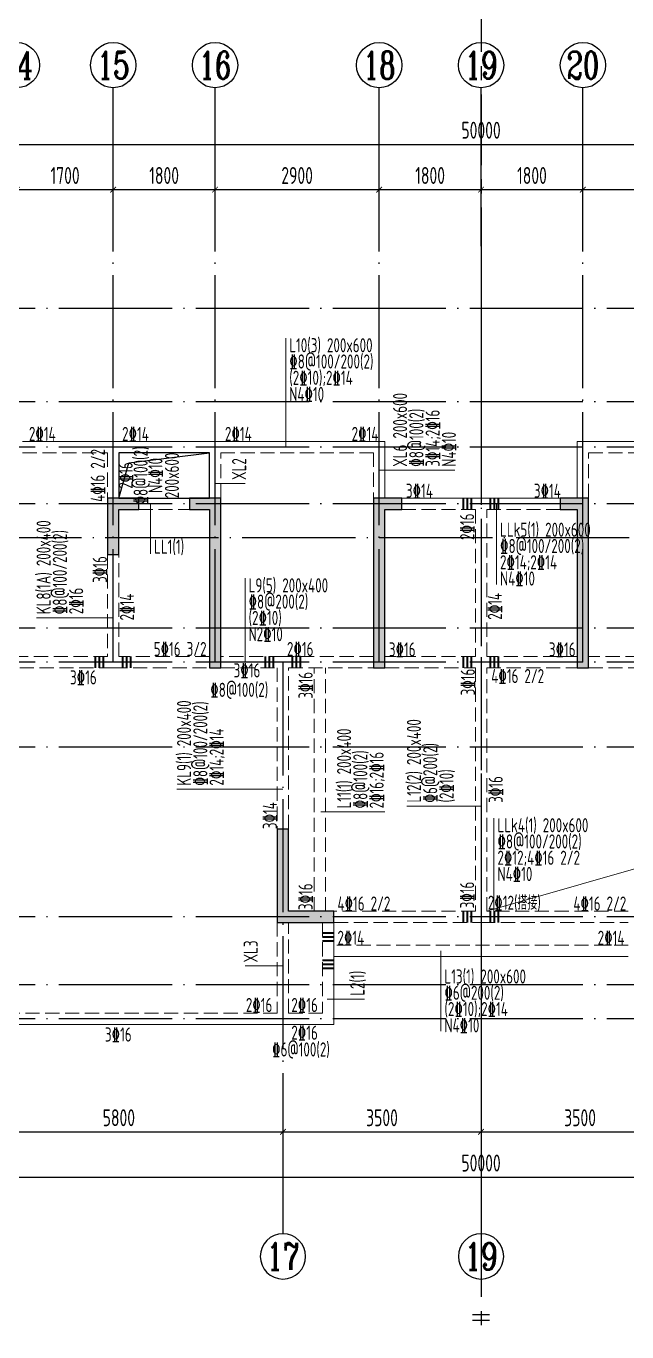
# Model space of a CAD drawing. Extents: x -655480 to 203344, y -294099 to 287156.
# Drawn here: x -57767 to -47151, y -85647 to -62573 of the extents above; entities that cross this region are included whole.
import ezdxf
from ezdxf.enums import TextEntityAlignment as Align

# ---------------------------------------------------------------- set-up
doc = ezdxf.new("R2010")
doc.units = 0
doc.header["$LTSCALE"] = 1000
for name, pattern in [('CENTER', [2, 1.25, -0.25, 0.25, -0.25]), ('DASH', [0.35, 0.25, -0.1]), ('DOTE', [2.42, 2, -0.2, 0.02, -0.2])]:
    doc.linetypes.add(name, pattern=pattern)
doc.layers.get('0').update_dxf_attribs({"linetype": 'CONTINUOUS'})
doc.layers.get('DEFPOINTS').update_dxf_attribs({"linetype": 'CONTINUOUS'})
for name, color, linetype in [('A-AXIS', 1, 'CONTINUOUS'), ('A-DOTE', 10, 'DOTE'), ('AXIS_NUM', 7, 'CONTINUOUS'), ('S-D洞口', 4, 'CONTINUOUS'), ('S-L主梁线', 4, 'DASH'), ('S-L梁编号', 6, 'CONTINUOUS'), ('S-L梁配筋', 7, 'CONTINUOUS'), ('S-Q墙填充', 252, 'CONTINUOUS'), ('S-Q墙实线', 6, 'CONTINUOUS'), ('S-Y一般标注', 3, 'CONTINUOUS'), ('THIN', 7, 'CONTINUOUS')]:
    doc.layers.add(name, color=color, linetype=linetype)
doc.layers.add('梁附加箍筋', color=1, linetype='CONTINUOUS', lineweight=35)
doc.styles.add('TSSD_Axis', font='complex.shx', dxfattribs={"width": 0.7, "bigfont": 'hztxt.shx'})
doc.styles.add('TSSD_DIMENSION', font='Tssdeng.shx', dxfattribs={"width": 0.7, "bigfont": 'tssdchn.shx'})
doc.styles.add('TSSD_REIN', font='tssdeng.shx', dxfattribs={"width": 0.7, "height": 300, "bigfont": 'tssdchn.shx'})
doc.dimstyles.new('TSSD_100_100', dxfattribs={"dimtxt": 300, "dimasz": 100, "dimexe": 100, "dimexo": 250, "dimgap": 100, "dimtad": 1, "dimdec": 0, "dimzin": 0, "dimdsep": 46, "dimtxsty": 'TSSD_DIMENSION', "dimblk": 'ARCHTICK', "dimcen": 0, "dimdle": 100, "dimclrt": 7, "dimadec": 0, "dimazin": 0, "dimtfac": 1, "dimtdec": 0, "dimtix": 1, "dimtmove": 2, "dimatfit": 3, "dimldrblk": 'ARCHTICK', "dimfxl": 1, "dimtolj": 1, "dimtzin": 0, "dimarcsym": 0})

# ---------------------------------------------------------------- blocks, each defined once
blk = doc.blocks.new('ts_axno')
at = {"color": 0, "linetype": 'ByBlock', "lineweight": -2}
blk.add_circle((0, 0), 0.5, dxfattribs=at)
at = {"color": 0, "linetype": 'ByBlock', "lineweight": -2, "style": 'TSSD_Axis', "width": 0.7}
blk.add_attdef('A', text='', height=0.6, dxfattribs=at).set_placement((0, 0), align=Align.MIDDLE_CENTER)
blk = doc.blocks.new('_ArchTick')
at = {"color": 0, "linetype": 'ByBlock', "const_width": 0.15}
blk.add_lwpolyline([(-0.5, -0.5), (0.5, 0.5)], dxfattribs=at)
blk = doc.blocks.new('*D157')
at = {"layer": 'DEFPOINTS', "color": 0, "transparency": 16777216}
for p in [(23100, 19250), (21400, 18250), (23100, 18250)]:
    blk.add_point(p, dxfattribs=at)
at = {"layer": 'S-Y一般标注', "color": 0, "lineweight": -2, "transparency": 16777216}
for p, q in [((21300, 19250), (23200, 19250)), ((21400, 18500), (21400, 19350)), ((23100, 18500), (23100, 19350))]:
    blk.add_line(p, q, dxfattribs=at)
at = {"layer": 'S-Y一般标注', "color": 0, "lineweight": -2, "transparency": 16777216, "xscale": 100, "yscale": 100, "zscale": 100, "rotation": 180}
blk.add_blockref('_ArchTick', (21400, 19250), dxfattribs=at)
at = {"layer": 'S-Y一般标注', "color": 0, "lineweight": -2, "transparency": 16777216, "xscale": 100, "yscale": 100, "zscale": 100}
blk.add_blockref('_ArchTick', (23100, 19250), dxfattribs=at)
at = {"layer": 'S-Y一般标注', "color": 7, "transparency": 16777216, "insert": (22250, 19500), "char_height": 300, "attachment_point": 5, "style": 'TSSD_DIMENSION'}
blk.add_mtext('\\A1;1700', dxfattribs=at)
blk = doc.blocks.new('*D158')
at = {"layer": 'DEFPOINTS', "color": 0, "transparency": 16777216}
for p in [(24900, 19250), (23100, 18250), (24900, 18250)]:
    blk.add_point(p, dxfattribs=at)
at = {"layer": 'S-Y一般标注', "color": 0, "lineweight": -2, "transparency": 16777216}
for p, q in [((23000, 19250), (25000, 19250)), ((23100, 18500), (23100, 19350)), ((24900, 18500), (24900, 19350))]:
    blk.add_line(p, q, dxfattribs=at)
at = {"layer": 'S-Y一般标注', "color": 0, "lineweight": -2, "transparency": 16777216, "xscale": 100, "yscale": 100, "zscale": 100, "rotation": 180}
blk.add_blockref('_ArchTick', (23100, 19250), dxfattribs=at)
at = {"layer": 'S-Y一般标注', "color": 0, "lineweight": -2, "transparency": 16777216, "xscale": 100, "yscale": 100, "zscale": 100}
blk.add_blockref('_ArchTick', (24900, 19250), dxfattribs=at)
at = {"layer": 'S-Y一般标注', "color": 7, "transparency": 16777216, "insert": (24000, 19500), "char_height": 300, "attachment_point": 5, "style": 'TSSD_DIMENSION'}
blk.add_mtext('\\A1;1800', dxfattribs=at)
blk = doc.blocks.new('*D159')
at = {"layer": 'DEFPOINTS', "color": 0, "transparency": 16777216}
for p in [(27800, 19250), (24900, 18250), (27800, 18250)]:
    blk.add_point(p, dxfattribs=at)
at = {"layer": 'S-Y一般标注', "color": 0, "lineweight": -2, "transparency": 16777216}
for p, q in [((24800, 19250), (27900, 19250)), ((24900, 18500), (24900, 19350)), ((27800, 18500), (27800, 19350))]:
    blk.add_line(p, q, dxfattribs=at)
at = {"layer": 'S-Y一般标注', "color": 0, "lineweight": -2, "transparency": 16777216, "xscale": 100, "yscale": 100, "zscale": 100, "rotation": 180}
blk.add_blockref('_ArchTick', (24900, 19250), dxfattribs=at)
at = {"layer": 'S-Y一般标注', "color": 0, "lineweight": -2, "transparency": 16777216, "xscale": 100, "yscale": 100, "zscale": 100}
blk.add_blockref('_ArchTick', (27800, 19250), dxfattribs=at)
at = {"layer": 'S-Y一般标注', "color": 7, "transparency": 16777216, "insert": (26350, 19500), "char_height": 300, "attachment_point": 5, "style": 'TSSD_DIMENSION'}
blk.add_mtext('\\A1;2900', dxfattribs=at)
blk = doc.blocks.new('*D160')
at = {"layer": 'DEFPOINTS', "color": 0, "transparency": 16777216}
for p in [(29600, 19250), (27800, 18250), (29600, 18250)]:
    blk.add_point(p, dxfattribs=at)
at = {"layer": 'S-Y一般标注', "color": 0, "lineweight": -2, "transparency": 16777216}
for p, q in [((27700, 19250), (29700, 19250)), ((27800, 18500), (27800, 19350)), ((29600, 18500), (29600, 19350))]:
    blk.add_line(p, q, dxfattribs=at)
at = {"layer": 'S-Y一般标注', "color": 0, "lineweight": -2, "transparency": 16777216, "xscale": 100, "yscale": 100, "zscale": 100, "rotation": 180}
blk.add_blockref('_ArchTick', (27800, 19250), dxfattribs=at)
at = {"layer": 'S-Y一般标注', "color": 0, "lineweight": -2, "transparency": 16777216, "xscale": 100, "yscale": 100, "zscale": 100}
blk.add_blockref('_ArchTick', (29600, 19250), dxfattribs=at)
at = {"layer": 'S-Y一般标注', "color": 7, "transparency": 16777216, "insert": (28700, 19500), "char_height": 300, "attachment_point": 5, "style": 'TSSD_DIMENSION'}
blk.add_mtext('\\A1;1800', dxfattribs=at)
blk = doc.blocks.new('*D161')
at = {"layer": 'DEFPOINTS', "color": 0, "transparency": 16777216}
for p in [(31400, 19250), (29600, 18250), (31400, 18250)]:
    blk.add_point(p, dxfattribs=at)
at = {"layer": 'S-Y一般标注', "color": 0, "lineweight": -2, "transparency": 16777216}
for p, q in [((29500, 19250), (31500, 19250)), ((29600, 18500), (29600, 19350)), ((31400, 18500), (31400, 19350))]:
    blk.add_line(p, q, dxfattribs=at)
at = {"layer": 'S-Y一般标注', "color": 0, "lineweight": -2, "transparency": 16777216, "xscale": 100, "yscale": 100, "zscale": 100, "rotation": 180}
blk.add_blockref('_ArchTick', (29600, 19250), dxfattribs=at)
at = {"layer": 'S-Y一般标注', "color": 0, "lineweight": -2, "transparency": 16777216, "xscale": 100, "yscale": 100, "zscale": 100}
blk.add_blockref('_ArchTick', (31400, 19250), dxfattribs=at)
at = {"layer": 'S-Y一般标注', "color": 7, "transparency": 16777216, "insert": (30500, 19500), "char_height": 300, "attachment_point": 5, "style": 'TSSD_DIMENSION'}
blk.add_mtext('\\A1;1800', dxfattribs=at)
blk = doc.blocks.new('*D162')
at = {"layer": 'DEFPOINTS', "color": 0, "transparency": 16777216}
for p in [(34300, 19250), (31400, 18250), (34300, 18250)]:
    blk.add_point(p, dxfattribs=at)
at = {"layer": 'S-Y一般标注', "color": 0, "lineweight": -2, "transparency": 16777216}
for p, q in [((31300, 19250), (34400, 19250)), ((31400, 18500), (31400, 19350)), ((34300, 18500), (34300, 19350))]:
    blk.add_line(p, q, dxfattribs=at)
at = {"layer": 'S-Y一般标注', "color": 0, "lineweight": -2, "transparency": 16777216, "xscale": 100, "yscale": 100, "zscale": 100, "rotation": 180}
blk.add_blockref('_ArchTick', (31400, 19250), dxfattribs=at)
at = {"layer": 'S-Y一般标注', "color": 0, "lineweight": -2, "transparency": 16777216, "xscale": 100, "yscale": 100, "zscale": 100}
blk.add_blockref('_ArchTick', (34300, 19250), dxfattribs=at)
at = {"layer": 'S-Y一般标注', "color": 7, "transparency": 16777216, "insert": (32850, 19500), "char_height": 300, "attachment_point": 5, "style": 'TSSD_DIMENSION'}
blk.add_mtext('\\A1;2900', dxfattribs=at)
blk = doc.blocks.new('*D172')
at = {"layer": 'DEFPOINTS', "color": 0, "transparency": 16777216}
for p in [(54600, 20050), (4600, 18250), (54600, 18250)]:
    blk.add_point(p, dxfattribs=at)
at = {"layer": 'S-Y一般标注', "color": 0, "lineweight": -2, "transparency": 16777216}
for p, q in [((4600, 18500), (4600, 20150)), ((54600, 18500), (54600, 20150)), ((4500, 20050), (54700, 20050))]:
    blk.add_line(p, q, dxfattribs=at)
at = {"layer": 'S-Y一般标注', "color": 0, "lineweight": -2, "transparency": 16777216, "xscale": 100, "yscale": 100, "zscale": 100, "rotation": 180}
blk.add_blockref('_ArchTick', (4600, 20050), dxfattribs=at)
at = {"layer": 'S-Y一般标注', "color": 0, "lineweight": -2, "transparency": 16777216, "xscale": 100, "yscale": 100, "zscale": 100}
blk.add_blockref('_ArchTick', (54600, 20050), dxfattribs=at)
at = {"layer": 'S-Y一般标注', "color": 7, "transparency": 16777216, "insert": (29600, 20300), "char_height": 300, "attachment_point": 5, "style": 'TSSD_DIMENSION'}
blk.add_mtext('\\A1;50000', dxfattribs=at)
blk = doc.blocks.new('*D189')
at = {"layer": 'DEFPOINTS', "color": 0, "transparency": 16777216}
for p in [(20300, 3600), (26100, 3600), (26100, 2600)]:
    blk.add_point(p, dxfattribs=at)
at = {"layer": 'S-Y一般标注', "color": 0, "lineweight": -2, "transparency": 16777216}
for p, q in [((20300, 3350), (20300, 2500)), ((26100, 3350), (26100, 2500)), ((20200, 2600), (26200, 2600))]:
    blk.add_line(p, q, dxfattribs=at)
at = {"layer": 'S-Y一般标注', "color": 0, "lineweight": -2, "transparency": 16777216, "xscale": 100, "yscale": 100, "zscale": 100, "rotation": 180}
blk.add_blockref('_ArchTick', (20300, 2600), dxfattribs=at)
at = {"layer": 'S-Y一般标注', "color": 0, "lineweight": -2, "transparency": 16777216, "xscale": 100, "yscale": 100, "zscale": 100}
blk.add_blockref('_ArchTick', (26100, 2600), dxfattribs=at)
at = {"layer": 'S-Y一般标注', "color": 7, "transparency": 16777216, "insert": (23200, 2850), "char_height": 300, "attachment_point": 5, "style": 'TSSD_DIMENSION'}
blk.add_mtext('\\A1;5800', dxfattribs=at)
blk = doc.blocks.new('*D190')
at = {"layer": 'DEFPOINTS', "color": 0, "transparency": 16777216}
for p in [(26100, 3600), (29600, 3600), (29600, 2600)]:
    blk.add_point(p, dxfattribs=at)
at = {"layer": 'S-Y一般标注', "color": 0, "lineweight": -2, "transparency": 16777216}
for p, q in [((26100, 3350), (26100, 2500)), ((29600, 3350), (29600, 2500)), ((26000, 2600), (29700, 2600))]:
    blk.add_line(p, q, dxfattribs=at)
at = {"layer": 'S-Y一般标注', "color": 0, "lineweight": -2, "transparency": 16777216, "xscale": 100, "yscale": 100, "zscale": 100, "rotation": 180}
blk.add_blockref('_ArchTick', (26100, 2600), dxfattribs=at)
at = {"layer": 'S-Y一般标注', "color": 0, "lineweight": -2, "transparency": 16777216, "xscale": 100, "yscale": 100, "zscale": 100}
blk.add_blockref('_ArchTick', (29600, 2600), dxfattribs=at)
at = {"layer": 'S-Y一般标注', "color": 7, "transparency": 16777216, "insert": (27850, 2850), "char_height": 300, "attachment_point": 5, "style": 'TSSD_DIMENSION'}
blk.add_mtext('\\A1;3500', dxfattribs=at)
blk = doc.blocks.new('*D195')
at = {"layer": 'DEFPOINTS', "color": 0, "transparency": 16777216}
for p in [(4600, 3600), (54600, 3600), (54600, 1800)]:
    blk.add_point(p, dxfattribs=at)
at = {"layer": 'S-Y一般标注', "color": 0, "lineweight": -2, "transparency": 16777216}
for p, q in [((4600, 3350), (4600, 1700)), ((54600, 3350), (54600, 1700)), ((4500, 1800), (54700, 1800))]:
    blk.add_line(p, q, dxfattribs=at)
at = {"layer": 'S-Y一般标注', "color": 0, "lineweight": -2, "transparency": 16777216, "xscale": 100, "yscale": 100, "zscale": 100, "rotation": 180}
blk.add_blockref('_ArchTick', (4600, 1800), dxfattribs=at)
at = {"layer": 'S-Y一般标注', "color": 0, "lineweight": -2, "transparency": 16777216, "xscale": 100, "yscale": 100, "zscale": 100}
blk.add_blockref('_ArchTick', (54600, 1800), dxfattribs=at)
at = {"layer": 'S-Y一般标注', "color": 7, "transparency": 16777216, "insert": (29600, 2050), "char_height": 300, "attachment_point": 5, "style": 'TSSD_DIMENSION'}
blk.add_mtext('\\A1;50000', dxfattribs=at)
blk = doc.blocks.new('*D198')
at = {"layer": 'DEFPOINTS', "color": 0, "transparency": 16777216}
for p in [(29600, 3600), (33100, 3600), (33100, 2600)]:
    blk.add_point(p, dxfattribs=at)
at = {"layer": 'S-Y一般标注', "color": 0, "lineweight": -2, "transparency": 16777216}
for p, q in [((29600, 3350), (29600, 2500)), ((33100, 3350), (33100, 2500)), ((29500, 2600), (33200, 2600))]:
    blk.add_line(p, q, dxfattribs=at)
at = {"layer": 'S-Y一般标注', "color": 0, "lineweight": -2, "transparency": 16777216, "xscale": 100, "yscale": 100, "zscale": 100, "rotation": 180}
blk.add_blockref('_ArchTick', (29600, 2600), dxfattribs=at)
at = {"layer": 'S-Y一般标注', "color": 0, "lineweight": -2, "transparency": 16777216, "xscale": 100, "yscale": 100, "zscale": 100}
blk.add_blockref('_ArchTick', (33100, 2600), dxfattribs=at)
at = {"layer": 'S-Y一般标注', "color": 7, "transparency": 16777216, "insert": (31350, 2850), "char_height": 300, "attachment_point": 5, "style": 'TSSD_DIMENSION'}
blk.add_mtext('\\A1;3500', dxfattribs=at)
blk = doc.blocks.new('20210807.15312078')
at = {"layer": 'S-Q墙填充'}
h = blk.add_hatch(color=252, dxfattribs=at)
h.dxf.hatch_style = 1
h.paths.add_polyline_path([(79416, 66140), (79416, 65140), (79616, 65140), (79616, 65940), (79966, 65940), (79966, 66140)])
h = blk.add_hatch(color=252, dxfattribs=at)
h.dxf.hatch_style = 1
h.paths.add_polyline_path([(81216, 65940), (81216, 63140), (81416, 63140), (81416, 66140), (80866, 66140), (80866, 65940)])
h = blk.add_hatch(color=252, dxfattribs=at)
h.dxf.hatch_style = 1
h.paths.add_polyline_path([(84116, 66140), (84116, 63140), (84316, 63140), (84316, 65940), (84616, 65940), (84616, 66140)])
h = blk.add_hatch(color=252, dxfattribs=at)
h.dxf.hatch_style = 1
h.paths.add_polyline_path([(87716, 65940), (87716, 63140), (87916, 63140), (87916, 66140), (87416, 66140), (87416, 65940)])
h = blk.add_hatch(color=252, dxfattribs=at)
h.dxf.hatch_style = 1
h.paths.add_polyline_path([(82416, 58640), (83316, 58640), (83416, 58640), (83416, 58840), (83316, 58840), (82616, 58840), (82616, 60290), (82416, 60290)])
at = {"layer": 'S-D洞口', "color": 5}
blk.add_lwpolyline([(79616, 66140), (81216, 66140), (81216, 66940), (79616, 66940), (79616, 66140), (79793, 66762), (81216, 66940)], dxfattribs=at)
at = {"layer": 'S-L主梁线', "linetype": 'ByBlock', "lineweight": 18}
for p, q in [((79516, 67140), (77916, 67140)), ((81316, 67140), (79516, 67140)), ((79616, 66940), (81216, 66940)), ((79616, 66140), (79616, 66940)), ((81216, 66940), (81216, 66140)), ((84316, 67140), (81316, 67140)), ((84316, 66140), (84316, 67140)), ((87716, 67140), (87716, 66140)), ((90716, 67140), (87716, 67140)), ((80866, 66140), (79966, 66140)), ((86016, 66140), (84616, 66140)), ((87416, 66140), (86016, 66140)), ((83416, 56840), (83416, 58640)), ((83416, 58040), (88616, 58040)), ((64516, 56840), (82516, 56840)), ((82516, 56840), (83416, 56840))]:
    blk.add_line(p, q, dxfattribs=at)
at = {"layer": 'S-L主梁线', "linetype": 'DASH', "lineweight": 18}
for p, q in [((77916, 66940), (79416, 66940)), ((79416, 66940), (79416, 66140)), ((81416, 66940), (84116, 66940)), ((81416, 66140), (81416, 66940)), ((84116, 66940), (84116, 66140)), ((87916, 66940), (90616, 66940)), ((87916, 66140), (87916, 66940)), ((79966, 65940), (80866, 65940)), ((84616, 65940), (85916, 65940)), ((85916, 65940), (85916, 63340)), ((86116, 65940), (87416, 65940)), ((86116, 63340), (86116, 65940)), ((79416, 65140), (79416, 63340)), ((79616, 63340), (79616, 65140)), ((79416, 63340), (76816, 63340)), ((81216, 63340), (79616, 63340)), ((82516, 63340), (81416, 63340)), ((84116, 63340), (82516, 63340)), ((85916, 63340), (84316, 63340)), ((87716, 63340), (86116, 63340)), ((89516, 63340), (87916, 63340)), ((76816, 63140), (79516, 63140)), ((79516, 63140), (81216, 63140)), ((81416, 63140), (82416, 63140)), ((82416, 63140), (82416, 60290)), ((82616, 63140), (84116, 63140)), ((82616, 60290), (82616, 63140)), ((84316, 63140), (85916, 63140)), ((85916, 63140), (85916, 58840)), ((86116, 58840), (86116, 63140)), ((86116, 63140), (87716, 63140)), ((87916, 63140), (89416, 63140)), ((85916, 58840), (83416, 58840)), ((88616, 58840), (86116, 58840)), ((82416, 58640), (82416, 57040)), ((82616, 57040), (82616, 58640)), ((83216, 58640), (83216, 57040)), ((83416, 58640), (86016, 58640)), ((86016, 58640), (88616, 58640)), ((88616, 58240), (83416, 58240)), ((82416, 57040), (76816, 57040)), ((83216, 57040), (82616, 57040))]:
    blk.add_line(p, q, dxfattribs=at)
for points in [[(83066, 58840), (83066, 63140)], [(83266, 58840), (83266, 63140)]]:
    blk.add_lwpolyline(points, dxfattribs=at)
at = {"layer": 'S-Q墙实线'}
for points in [[(79416, 66140), (79416, 65140), (79616, 65140), (79616, 65940), (79966, 65940), (79966, 66140)], [(81216, 65940), (81216, 63140), (81416, 63140), (81416, 66140), (80866, 66140), (80866, 65940)], [(84116, 66140), (84116, 63140), (84316, 63140), (84316, 65940), (84616, 65940), (84616, 66140)], [(87716, 65940), (87716, 63140), (87916, 63140), (87916, 66140), (87416, 66140), (87416, 65940)], [(82416, 58640), (83316, 58640), (83416, 58640), (83416, 58840), (83316, 58840), (82616, 58840), (82616, 60290), (82416, 60290)]]:
    blk.add_lwpolyline(points, close=True, dxfattribs=at)
blk = doc.blocks.new('20210726.16395156')
at = {"layer": 'A-AXIS'}
for p, q in [((23100, 18249.9), (23100, 21049.9)), ((24900, 18249.9), (24900, 21049.9)), ((27800, 18249.9), (27800, 21049.9)), ((29600, 18249.9), (29600, 21049.9)), ((31400, 18249.9), (31400, 21049.9)), ((26100, 3600), (26100, 800)), ((29600, 3600), (29600, 800))]:
    blk.add_line(p, q, dxfattribs=at)
at = {"layer": 'A-DOTE'}
for p, q in [((23100, 10900), (23100, 18249.9)), ((24900, 10900), (24900, 18249.9)), ((27800, 10900), (27800, 18249.9)), ((29600, 18249.9), (29600, 3600)), ((31400, 10900), (31400, 18249.9)), ((55600, 17150), (3600, 17150)), ((55600, 15500), (3600, 15500)), ((55600, 14700), (3600, 14700)), ((55600, 13700), (3600, 13700)), ((3600, 13100.3), (55600, 13100.3)), ((55600, 11500), (3600, 11500)), ((55600, 10900), (3600, 10900)), ((26100, 10900), (26100, 3600)), ((55600, 9400), (3600, 9400)), ((55600, 6400), (3600, 6400)), ((55600, 5200), (3600, 5200)), ((55600, 4600), (3600, 4600))]:
    blk.add_line(p, q, dxfattribs=at)
at = {"layer": 'A-AXIS'}
ref = blk.add_blockref('ts_axno', (21400, 21449.9), dxfattribs=dict(at, xscale=800, yscale=800, zscale=800))
ref.add_attrib('8', '14', dxfattribs={"layer": 'AXIS_NUM', "height": 480, "style": 'TSSD_Axis', "width": 0.7}).set_placement((21400, 21449.9), align=Align.MIDDLE_CENTER)
ref = blk.add_blockref('ts_axno', (23100, 21449.9), dxfattribs=dict(at, xscale=800, yscale=800, zscale=800))
ref.add_attrib('9', '15', dxfattribs={"layer": 'AXIS_NUM', "height": 480, "style": 'TSSD_Axis', "width": 0.7}).set_placement((23100, 21449.9), align=Align.MIDDLE_CENTER)
ref = blk.add_blockref('ts_axno', (24900, 21449.9), dxfattribs=dict(at, xscale=800, yscale=800, zscale=800))
ref.add_attrib('10', '16', dxfattribs={"layer": 'AXIS_NUM', "height": 480, "style": 'TSSD_Axis', "width": 0.7}).set_placement((24900, 21449.9), align=Align.MIDDLE_CENTER)
ref = blk.add_blockref('ts_axno', (27800, 21449.9), dxfattribs=dict(at, xscale=800, yscale=800, zscale=800))
ref.add_attrib('11', '18', dxfattribs={"layer": 'AXIS_NUM', "height": 480, "style": 'TSSD_Axis', "width": 0.7}).set_placement((27800, 21449.9), align=Align.MIDDLE_CENTER)
ref = blk.add_blockref('ts_axno', (29600, 21449.9), dxfattribs=dict(at, xscale=800, yscale=800, zscale=800))
ref.add_attrib('12', '19', dxfattribs={"layer": 'AXIS_NUM', "height": 480, "style": 'TSSD_Axis', "width": 0.7}).set_placement((29600, 21449.9), align=Align.MIDDLE_CENTER)
ref = blk.add_blockref('ts_axno', (31400, 21449.9), dxfattribs=dict(at, xscale=800, yscale=800, zscale=800))
ref.add_attrib('13', '20', dxfattribs={"layer": 'AXIS_NUM', "height": 480, "style": 'TSSD_Axis', "width": 0.7}).set_placement((31400, 21449.9), align=Align.MIDDLE_CENTER)
ref = blk.add_blockref('ts_axno', (26100, 400), dxfattribs=dict(at, xscale=-800, yscale=800, zscale=800, rotation=180))
ref.add_attrib('10', '17', dxfattribs={"layer": 'AXIS_NUM', "height": 480, "style": 'TSSD_Axis', "width": 0.7}).set_placement((26100, 400), align=Align.MIDDLE_CENTER)
ref = blk.add_blockref('ts_axno', (29600, 400), dxfattribs=dict(at, xscale=-800, yscale=800, zscale=800, rotation=180))
ref.add_attrib('13', '19', dxfattribs={"layer": 'AXIS_NUM', "height": 480, "style": 'TSSD_Axis', "width": 0.7}).set_placement((29600, 400), align=Align.MIDDLE_CENTER)
at = {"layer": 'S-Y一般标注'}
for base, p1, p2, picture, middle in [((54600, 20049.9), (4600, 18249.9), (54600, 18249.9), '*D172', (29600, 20299.9)), ((23100, 19249.9), (21400, 18249.9), (23100, 18249.9), '*D157', (22250, 19499.9)), ((24900, 19249.9), (23100, 18249.9), (24900, 18249.9), '*D158', (24000, 19499.9)), ((27800, 19249.9), (24900, 18249.9), (27800, 18249.9), '*D159', (26350, 19499.9)), ((29600, 19249.9), (27800, 18249.9), (29600, 18249.9), '*D160', (28700, 19499.9)), ((31400, 19249.9), (29600, 18249.9), (31400, 18249.9), '*D161', (30500, 19499.9)), ((34300, 19249.9), (31400, 18249.9), (34300, 18249.9), '*D162', (32850, 19499.9)), ((54600, 1800), (4600, 3600), (54600, 3600), '*D195', (29600, 2050)), ((26100, 2600), (20300, 3600), (26100, 3600), '*D189', (23200, 2850)), ((29600, 2600), (26100, 3600), (29600, 3600), '*D190', (27850, 2850)), ((33100, 2600), (29600, 3600), (33100, 3600), '*D198', (31350, 2850))]:
    dim = blk.add_linear_dim(base=base, p1=p1, p2=p2, dimstyle='TSSD_100_100', dxfattribs=at)
    dim.commit()
    dim.dimension.update_dxf_attribs({"geometry": picture, "text_midpoint": middle})

msp = doc.modelspace()

# ---------------------------------------------------------------- linework, layer by layer
at = {"layer": 'S-L梁编号', "lineweight": 18}
for p, q in [((-53179.96, -70013.16), (-53179.96, -68087.51)), ((-51528.52, -70421.71), (-50191.09, -70421.71)), ((-54428.51, -70655.69), (-53897.74, -70655.69)), ((-55569.01, -71013.44), (-55569.01, -71897.98)), ((-49455.42, -71013.16), (-49455.42, -72440.72)), ((-53899.07, -73813.16), (-53899.07, -72330.33)), ((-56228.51, -73027.66), (-57583.55, -73027.66)), ((-53228.52, -76056.45), (-55101.55, -76056.45)), ((-49728.52, -76355.25), (-51039.41, -76355.25)), ((-52556.81, -76459.57), (-51429.78, -76459.57)), ((-49500.82, -78313.16), (-49500.82, -76568.93)), ((-50438.19, -78913.16), (-50438.19, -80335.45)), ((-53228.52, -79181.2), (-53895.1, -79181.2)), ((-51787.53, -79770.3), (-52446, -79770.3))]:
    msp.add_line(p, q, dxfattribs=at)
msp.add_lwpolyline([(-49628.52, -78213.16), (-24828.51, -71113.16)], dxfattribs=at)
at = {"layer": 'THIN', "linetype": 'CENTER'}
msp.add_line((-49728.51, -61780.37), (-49728.51, -85647.3), dxfattribs=at)
at = {"layer": 'THIN'}
for p, q in [((-49578.51, -85347.3), (-49878.51, -85347.3)), ((-49578.51, -85447.3), (-49878.51, -85447.3))]:
    msp.add_line(p, q, dxfattribs=at)
at = {"layer": '梁附加箍筋', "lineweight": 35}
for p, q in [((-50038.51, -71113.16), (-50038.51, -70913.16)), ((-49968.51, -71113.16), (-49968.51, -70913.16)), ((-49898.51, -71113.16), (-49898.51, -70913.16)), ((-49558.51, -71113.16), (-49558.51, -70913.16)), ((-49488.51, -71113.16), (-49488.51, -70913.16)), ((-49418.51, -71113.16), (-49418.51, -70913.16)), ((-56538.51, -73913.16), (-56538.51, -73713.16)), ((-56468.51, -73913.16), (-56468.51, -73713.16)), ((-56398.51, -73913.16), (-56398.51, -73713.16)), ((-56058.51, -73913.16), (-56058.51, -73713.16)), ((-55988.51, -73913.16), (-55988.51, -73713.16)), ((-55918.51, -73913.16), (-55918.51, -73713.16)), ((-53538.52, -73913.16), (-53538.52, -73713.16)), ((-53468.52, -73913.16), (-53468.52, -73713.16)), ((-53398.52, -73913.16), (-53398.52, -73713.16)), ((-53058.52, -73913.16), (-53058.52, -73713.16)), ((-52988.52, -73913.16), (-52988.52, -73713.16)), ((-52918.52, -73913.16), (-52918.52, -73713.16)), ((-50038.52, -73913.16), (-50038.52, -73713.16)), ((-49968.52, -73913.16), (-49968.52, -73713.16)), ((-49898.52, -73913.16), (-49898.52, -73713.16)), ((-49558.52, -73913.16), (-49558.52, -73713.16)), ((-49488.52, -73913.16), (-49488.52, -73713.16)), ((-49418.52, -73913.16), (-49418.52, -73713.16)), ((-50038.52, -78413.16), (-50038.52, -78213.16)), ((-49968.52, -78413.16), (-49968.52, -78213.16)), ((-49898.52, -78413.16), (-49898.52, -78213.16)), ((-49558.52, -78413.16), (-49558.52, -78213.16)), ((-49488.52, -78413.16), (-49488.52, -78213.16)), ((-49418.52, -78413.16), (-49418.52, -78213.16)), ((-52328.49, -78603.15), (-52528.49, -78603.16)), ((-52328.49, -78673.15), (-52528.49, -78673.16)), ((-52328.49, -78743.15), (-52528.49, -78743.16)), ((-52328.47, -79083.15), (-52528.47, -79083.16)), ((-52328.46, -79153.15), (-52528.46, -79153.16)), ((-52328.46, -79223.15), (-52528.46, -79223.16))]:
    msp.add_line(p, q, dxfattribs=at)

# ---------------------------------------------------------------- block references
at = {"layer": 'A-DOTE'}
msp.add_blockref('20210726.16395156', (-79328.51, -84713.2), dxfattribs=at)
at = {"layer": 'S-Q墙填充'}
msp.add_blockref('20210807.15312078', (-135744.15, -137052.72), dxfattribs=at)

# ---------------------------------------------------------------- texts
at = {"layer": 'S-L梁编号', "color": 6, "style": 'TSSD_REIN', "width": 0.7}
for s, p in [('L10(3) 200x600', (-53117.46, -68337.51)), ('LLk5(1) 200x600', (-49392.92, -71597.45)), ('LL1(1)', (-55506.51, -71897.98)), ('L9(5) 200x400', (-53836.57, -72580.33)), ('LLk4(1) 200x600', (-49438.32, -76818.93)), ('L13(1) 200x600', (-50375.69, -79492.18))]:
    msp.add_text(s, height=250, dxfattribs=at).set_placement(p)
for s, p in [('XL6 200x600', (-51034.36, -70359.21)), ('XL2', (-53878.51, -70593.19)), ('KL8(1A) 200x400', (-57333.55, -72965.16)), ('KL9(1) 200x400', (-54851.55, -75993.95)), ('L12(2) 200x400', (-50789.41, -76292.75)), ('L11(1) 200x400', (-52024.01, -76397.07)), ('XL3', (-53673.94, -79118.7)), ('L2(1)', (-51787.53, -79707.8))]:
    msp.add_text(s, height=250, rotation=90, dxfattribs=at).set_placement(p)
at = {"layer": 'S-L梁配筋', "color": 7, "style": 'TSSD_REIN', "width": 0.7}
for s, p in [('%%1328@100/200(2)', (-53117.46, -68625.01)), ('(2%%13210);2%%13214', (-53117.46, -68912.51)), ('N4%%13210', (-53117.46, -69200.01)), ('%%1328@100/200(2)', (-49392.92, -71884.95)), ('2%%13214;2%%13214', (-49392.92, -72172.45)), ('N4%%13210', (-49392.92, -72459.95)), ('%%1328@200(2)', (-53836.57, -72867.83)), ('(2%%13210)', (-53836.57, -73155.33)), ('N2%%13210', (-53836.57, -73442.83)), ('3%%13216', (-56991.02, -74206.76)), ('%%1328@100(2)', (-54513.39, -74427.13)), ('%%1328@100/200(2)', (-49438.32, -77106.43)), ('2%%13212;4%%13216 2/2', (-49438.32, -77393.93)), ('N4%%13210', (-49438.32, -77681.43)), ('4%%13216 2/2', (-52265.54, -78203.26)), ('2%%13212(搭接)', (-49608.08, -78188.33)), ('2%%13214', (-52265.54, -78808.47)), ('2%%13214', (-47666.51, -78808.47)), ('%%1326@200(2)', (-50375.69, -79779.68)), ('2%%13216', (-53884.45, -79996.13)), ('2%%13216', (-53080.81, -79996.13)), ('(2%%13210);2%%13214', (-50375.69, -80067.18)), ('3%%13216', (-56373.48, -80517.69)), ('2%%13216', (-53080.81, -80485.27)), ('N4%%13210', (-50375.69, -80354.68)), ('%%1326@100(2)', (-53420.24, -80781.49))]:
    msp.add_text(s, height=250, dxfattribs=at).set_placement(p)
for s, p in [('%%1328@100(2)', (-50746.86, -70359.21)), ('3%%13214;2%%13216', (-50459.36, -70359.21)), ('N4%%13210', (-50171.86, -70359.21)), ('2%%13216', (-49849.67, -71654.44)), ('%%1328@100/200(2)', (-57046.05, -72965.16)), ('2%%13216', (-56758.55, -72965.16)), ('3%%13216', (-52704.12, -74456.6)), ('%%1328@100/200(2)', (-54564.05, -75993.95)), ('2%%13214;2%%13214', (-54276.55, -75993.95)), ('%%1328@100(2)', (-51736.51, -76397.07)), ('2%%13216;2%%13216', (-51449.01, -76397.07)), ('%%1326@200(2)', (-50501.91, -76292.75)), ('(2%%13210)', (-50214.41, -76292.75)), ('3%%13214', (-53335.18, -76763.49)), ('3%%13216', (-52704.12, -78193.92)), ('3%%13216', (-49849.67, -78163.16))]:
    msp.add_text(s, height=250, rotation=90, dxfattribs=at).set_placement(p)
for s, p in [('2%%13214', (-57244.71, -69904.68)), ('2%%13214', (-55598.18, -69904.68)), ('2%%13214', (-53780.77, -69904.68)), ('2%%13214', (-51541.72, -69904.68)), ('3%%13214', (-50579.01, -70909.52)), ('3%%13214', (-48318, -70909.52)), ('2%%13216', (-52689.73, -73705.53)), ('3%%13216', (-50884.91, -73712.94)), ('3%%13216', (-48057.53, -73712.94))]:
    msp.add_text(s, height=250, dxfattribs=at).set_placement(p, align=Align.RIGHT)
for s, p in [('4%%13216 2/2', (-56375.81, -70513.16)), ('%%1328@100(2)', (-55618.91, -70513.16)), ('200x600', (-55065.86, -70513.16)), ('2%%13216', (-55883.51, -70513.16)), ('N4%%13210', (-55356.67, -70513.16)), ('3%%13216', (-56339.61, -72176.16)), ('2%%13214', (-55860.25, -72839.49)), ('2%%13214', (-49358.86, -72827.16)), ('3%%13216', (-49344.26, -76063.16))]:
    msp.add_text(s, height=250, rotation=90, dxfattribs=at).set_placement(p, align=Align.CENTER)
at = {"layer": 'S-L梁配筋', "color": 1, "style": 'TSSD_REIN', "width": 0.7}
msp.add_text('5%%13216 3/2', height=250, dxfattribs=at).set_placement((-54578.52, -73705.53), align=Align.RIGHT)
at = {"layer": 'S-L梁配筋', "color": 7, "style": 'TSSD_REIN', "width": 0.7}
msp.add_text('3%%13216', height=250, dxfattribs=at).set_placement((-53863.95, -74157.17), align=Align.BOTTOM_CENTER)
for s, rotation, p in [('3%%13216', 90, (-49836.16, -73927.76)), ('4%%13216 2/2', 360, (-47162.35, -78203.26))]:
    msp.add_text(s, height=250, rotation=rotation, dxfattribs=at).set_placement(p, align=Align.RIGHT)
msp.add_text('4%%13216 2/2', height=250, dxfattribs=at).set_placement((-49080.92, -74183.69), align=Align.CENTER)

doc.saveas('drawing.dxf')
